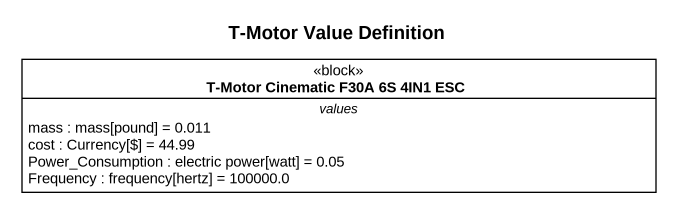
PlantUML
@startuml
title T-Motor Value Definition
hide circle
hide empty members
class "T-Motor Cinematic F30A 6S 4IN1 ESC" as T_Motor_Cinematic_F30A_6S <<block>> {
  -- values --
  mass : mass[pound] = 0.011
  cost : Currency[$] = 44.99
  Power_Consumption : electric power[watt] = 0.05
  Frequency : frequency[hertz] = 100000.0
}
@enduml
